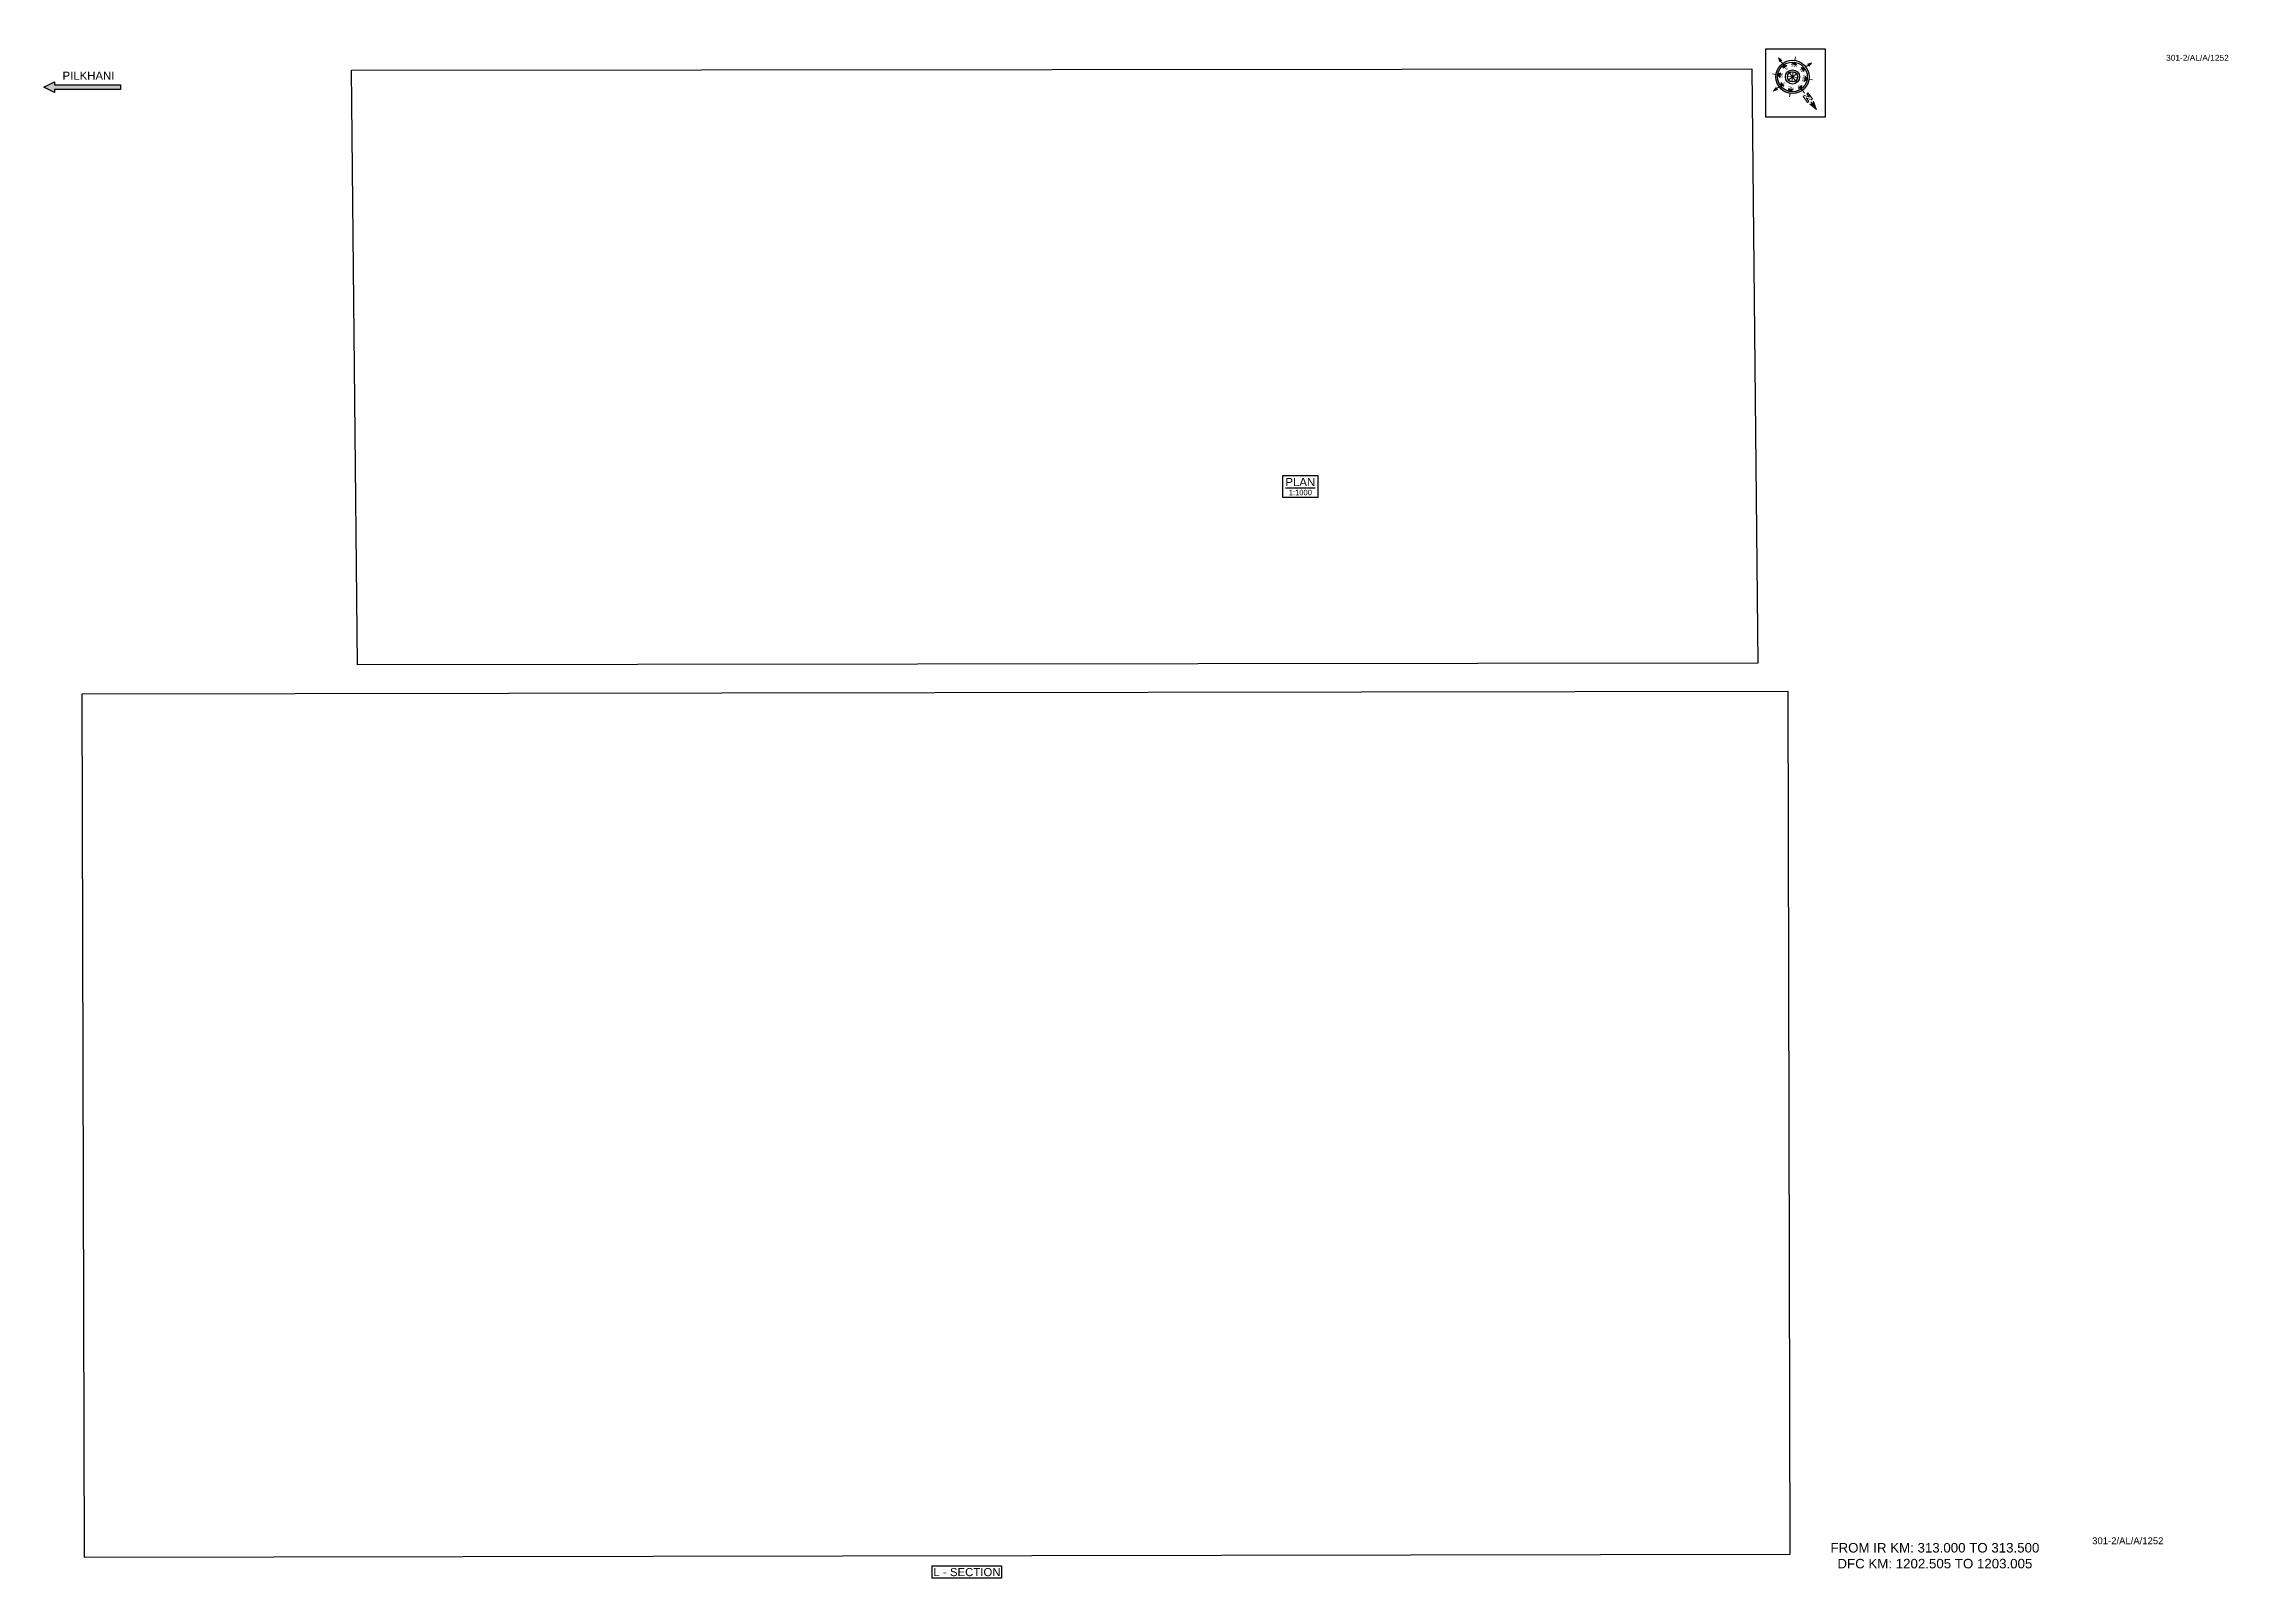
# Paper-space layout '1252' of a CAD drawing. Header units: metres. Extents: x 20 to 824, y 16 to 581.
import ezdxf
from ezdxf.enums import TextEntityAlignment as Align

# ---------------------------------------------------------------- set-up
doc = ezdxf.new("R2010")
doc.units = ezdxf.units.M
doc.header["$MEASUREMENT"] = 0
doc.layers.get('Defpoints').update_dxf_attribs({"color": 5})
doc.layers.add('DIRECTION', color=7, linetype='Continuous')
doc.layers.add('title', color=7, linetype='Continuous')
doc.styles.get("Standard").update_dxf_attribs({"font": 'arial.ttf'})
doc.styles.add('Style-Arial', font='arial.ttf')

# ---------------------------------------------------------------- blocks, each defined once
blk = doc.blocks.new('N')
for points in [[(0, 8.41), (-0.49, 6.68), (0, 6.93)], [(0.49, 6.68), (0, 6.93), (0, 8.41)], [(-4.93, 0), (-4.07, 0.25), (-4.19, 0)], [(-4.07, -0.25), (-4.19, 0), (-4.93, 0)], [(-3.08, 0), (-2.59, 0.49), (-2.59, -0.49)], [(-2.18, 2.18), (-1.48, 2.18), (-2.18, 1.48)], [(0, 3.08), (0.49, 2.59), (-0.49, 2.59)], [(2.18, 2.18), (2.18, 1.48), (1.48, 2.18)], [(3.08, 0), (2.59, -0.49), (2.59, 0.49)], [(4.07, 0.25), (4.19, 0), (4.93, 0)], [(4.93, 0), (4.07, -0.25), (4.19, 0)], [(-2.18, -2.18), (-2.18, -1.48), (-1.48, -2.18)], [(0, -3.08), (-0.49, -2.59), (0.49, -2.59)], [(0, -4.93), (-0.25, -4.07), (0, -4.19)], [(0.25, -4.07), (0, -4.19), (0, -4.93)], [(2.18, -2.18), (1.48, -2.18), (2.18, -1.48)]]:
    blk.add_hatch(color=7).paths.add_polyline_path(points, flags=0)
h = blk.add_hatch(color=7)
h.paths.add_polyline_path([(0, -3.08), (0, -3.46, 1), (0, 3.46), (0, 3.08, -1)])
h.paths.add_polyline_path([(0, 1.05), (0, 1.48, 1), (0, -1.48), (0, -1.05, -1)])
at = {"color": 7, "linetype": 'ByBlock', "lineweight": 13}
for p, q in [((-0.61, 4.57), (-0.61, 6.12)), ((-0.61, 6.12), (-0.3, 6.12)), ((-0.3, 6.12), (0.32, 5.19)), ((0.32, 4.57), (-0.3, 5.5)), ((-0.3, 5.5), (-0.3, 4.57)), ((0.32, 5.19), (0.32, 6.12)), ((0.32, 6.12), (0.64, 6.12)), ((0.64, 6.12), (0.64, 4.57))]:
    blk.add_line(p, q, dxfattribs=at)
at = {"color": 7, "lineweight": 13}
for p, q in [((0, 6.41), (0, 7.28)), ((-3.46, 0), (-4.19, 0)), ((-2.45, 2.45), (-2.97, 2.97)), ((1.05, 0), (-1.05, 0)), ((-1.05, 0), (1.05, 0)), ((-0.74, 0.74), (0.74, -0.74)), ((0.74, 0.74), (-0.74, -0.74)), ((0.74, -0.74), (-0.74, 0.74)), ((-0.74, -0.74), (0.74, 0.74)), ((0, 3.46), (0, 4.19)), ((0, 3.46), (0, 3.08)), ((0, 1.05), (0, 1.48)), ((0, 1.05), (0, -1.05)), ((0, -1.05), (0, 1.05)), ((2.45, 2.45), (2.97, 2.97)), ((3.46, 0), (4.19, 0)), ((-2.45, -2.45), (-2.97, -2.97)), ((0, -1.05), (0, -1.48)), ((0, -3.46), (0, -3.08)), ((0, -3.46), (0, -4.19)), ((2.45, -2.45), (2.97, -2.97))]:
    blk.add_line(p, q, dxfattribs=at)
at = {"color": 7, "linetype": 'ByBlock', "lineweight": 13}
for points in [[(-0.3, 4.57), (-0.61, 4.57)], [(0.32, 4.57), (0.64, 4.57)]]:
    blk.add_lwpolyline(points, dxfattribs=at)
at = {"color": 7, "lineweight": 13}
for points in [[(0, 8.41), (-0.49, 6.68), (0, 6.93), (0, 6.93)], [(0.49, 6.68), (0, 6.93), (0, 8.41), (0, 8.41)], [(-4.93, 0), (-4.07, 0.25), (-4.19, 0), (-4.19, 0)], [(-4.07, -0.25), (-4.19, 0), (-4.93, 0), (-4.93, 0)], [(-3.08, 0), (-2.59, 0.49), (-2.59, -0.49), (-2.59, -0.49)], [(-2.18, 2.18), (-1.48, 2.18), (-2.18, 1.48), (-2.18, 1.48)], [(0, 3.08), (0.49, 2.59), (-0.49, 2.59), (-0.49, 2.59)], [(2.18, 2.18), (2.18, 1.48), (1.48, 2.18), (1.48, 2.18)], [(3.08, 0), (2.59, -0.49), (2.59, 0.49), (2.59, 0.49)], [(4.07, 0.25), (4.19, 0), (4.93, 0), (4.93, 0)], [(4.93, 0), (4.07, -0.25), (4.19, 0), (4.19, 0)], [(-2.18, -2.18), (-2.18, -1.48), (-1.48, -2.18), (-1.48, -2.18)], [(0, -3.08), (-0.49, -2.59), (0.49, -2.59), (0.49, -2.59)], [(0, -4.93), (-0.25, -4.07), (0, -4.19), (0, -4.19)], [(0.25, -4.07), (0, -4.19), (0, -4.93), (0, -4.93)], [(2.18, -2.18), (1.48, -2.18), (2.18, -1.48), (2.18, -1.48)]]:
    blk.add_lwpolyline(points, close=True, dxfattribs=at)
at = {"color": 7}
for radius in [3.46, 3.08, 1.48, 1.05]:
    blk.add_circle((0, 0), radius, dxfattribs=at)
for s, rotation, p in [('W', 90, (-2.1, 0)), ('NW', 45, (-1.48, 1.48)), ('NE', 315, (1.48, 1.48)), ('E', 270, (1.97, 0)), ('SW', 135, (-1.48, -1.48)), ('SE', 225, (1.48, -1.48))]:
    blk.add_text(s, height=0.6, rotation=rotation, dxfattribs=at).set_placement(p, align=Align.CENTER)
for s, p in [('N', (0, 2.1)), ('S', (0, -2.47))]:
    blk.add_text(s, height=0.6, dxfattribs=at).set_placement(p, align=Align.CENTER)
blk = doc.blocks.new('*U3')
h = blk.add_hatch(color=256)
h.dxf.hatch_style = 1
h.paths.add_polyline_path([(-22.65, 0.8), (-22.65, 2), (-26.65, 0), (-22.65, -2), (-22.65, -0.8), (1.65, -0.8), (1.65, 0.8)])
blk.add_lwpolyline([(1.65, 0.8), (1.65, -0.8), (-22.65, -0.8), (-22.65, -2), (-26.65, 0), (-22.65, 2), (-22.65, 0.8)], close=True)

psp = doc.layouts.new('1252')

# ---------------------------------------------------------------- linework, layer by layer
psp.add_lwpolyline([(347.29, 16.2), (347.29, 20.8), (372.82, 20.8), (372.82, 16.2)], close=True)
at = {"layer": 'Defpoints'}
psp.add_lwpolyline([(35.12, 23.99), (663.09, 25.07), (662.3, 342.66), (34.33, 341.58)], close=True, dxfattribs=at)
at = {"layer": 'title', "color": 7, "linetype": 'Continuous', "lineweight": -3}
psp.add_lwpolyline([(476.34, 422.16), (489.22, 422.16), (489.22, 414.01), (476.34, 414.01)], close=True, dxfattribs=at)

# ---------------------------------------------------------------- block references
at = {"layer": 'DIRECTION'}
psp.add_blockref('*U3', (46.89, 565.06), dxfattribs=at)

# ---------------------------------------------------------------- texts
at = {"style": 'Style-Arial'}
for height, p in [(2.2, (801.38, 574.76)), (2.5, (774.19, 28.76))]:
    psp.add_text('301-2/AL/A/1252', height=height, dxfattribs=at).set_placement(p)
at = {"insert": (674.16, 29.19), "char_height": 3.5, "attachment_point": 1, "style": 'Style-Arial'}
psp.add_mtext_dynamic_manual_height_columns('\\pxqc;FROM IR KM: 313.000 TO 313.500 {\\C1;DFC KM: 1202.505 TO 1203.005 }', width=84.2726, gutter_width=17.5, heights=[0], dxfattribs=at)
at = {"layer": 'DIRECTION', "linetype": 'Continuous'}
psp.add_text('PILKHANI', height=3, dxfattribs=at).set_placement((27.18, 567.78))
at = {"layer": 'title', "color": 7, "linetype": 'Continuous', "lineweight": -3, "style": 'Style-Arial'}
for s, height, p in [('%%UPLAN', 3, (482.73, 419.72)), ('1:1000', 2, (482.73, 415.86))]:
    psp.add_text(s, height=height, dxfattribs=at).set_placement(p, align=Align.MIDDLE)
at = {"layer": 'title', "style": 'Style-Arial'}
psp.add_text('L - SECTION', height=3, rotation=0.00006, dxfattribs=at).set_placement((360.07, 18.5), align=Align.MIDDLE_CENTER)

# ---------------------------------------------------------------- viewports
at = {"layer": 'Defpoints'}
vp = psp.add_viewport(center=(348.71, 183.33), size=(628.77, 318.67), view_center_point=(30208.21, -12079.28), view_height=318.67, status=3, dxfattribs=at)
vp.dxf.flags = 0x10000  # cut along an outline
vp.dxf.clipping_boundary_handle = psp.add_lwpolyline([(35.12, 23.99), (663.09, 25.07), (662.3, 342.66), (34.33, 341.58)], format="xyb", close=True, dxfattribs={"invisible": 1}).dxf.handle

# ---------------------------------------------------------------- wipeouts: each hides what was drawn before it
psp.add_wipeout([(653.96, 579), (676, 579), (676, 554.19), (653.96, 554.19)])

# ---------------------------------------------------------------- next in the draw order: linework, layer by layer
psp.add_lwpolyline([(676, 579), (653.96, 579), (653.96, 554.19), (676, 554.19)], close=True)
psp.add_lwpolyline([(133.53, 571.29), (648.88, 571.84), (651.12, 353), (135.77, 352.44)], close=True, dxfattribs=at)

# ---------------------------------------------------------------- next in the draw order: block references
at = {"xscale": 1.771541522973351, "yscale": 1.771541522973351, "zscale": 1.771541522973351, "rotation": 216.5675582561224}
psp.add_blockref('N', (663.88, 568.84), dxfattribs=at)

# ---------------------------------------------------------------- next in the draw order: viewports
at = {"layer": 'Defpoints', "view_twist_angle": 213.36501631}
vp = psp.add_viewport(center=(392.33, 462.14), size=(517.59, 219.4057), view_center_point=(1333507.65, -3178073.6), view_height=219.4057, dxfattribs=at)
vp.dxf.flags = 0x10000  # cut along an outline
vp.dxf.clipping_boundary_handle = psp.add_lwpolyline([(133.53, 571.29), (648.88, 571.84), (651.12, 353), (135.77, 352.44)], format="xyb", close=True, dxfattribs={"invisible": 1}).dxf.handle

doc.saveas('drawing.dxf')
